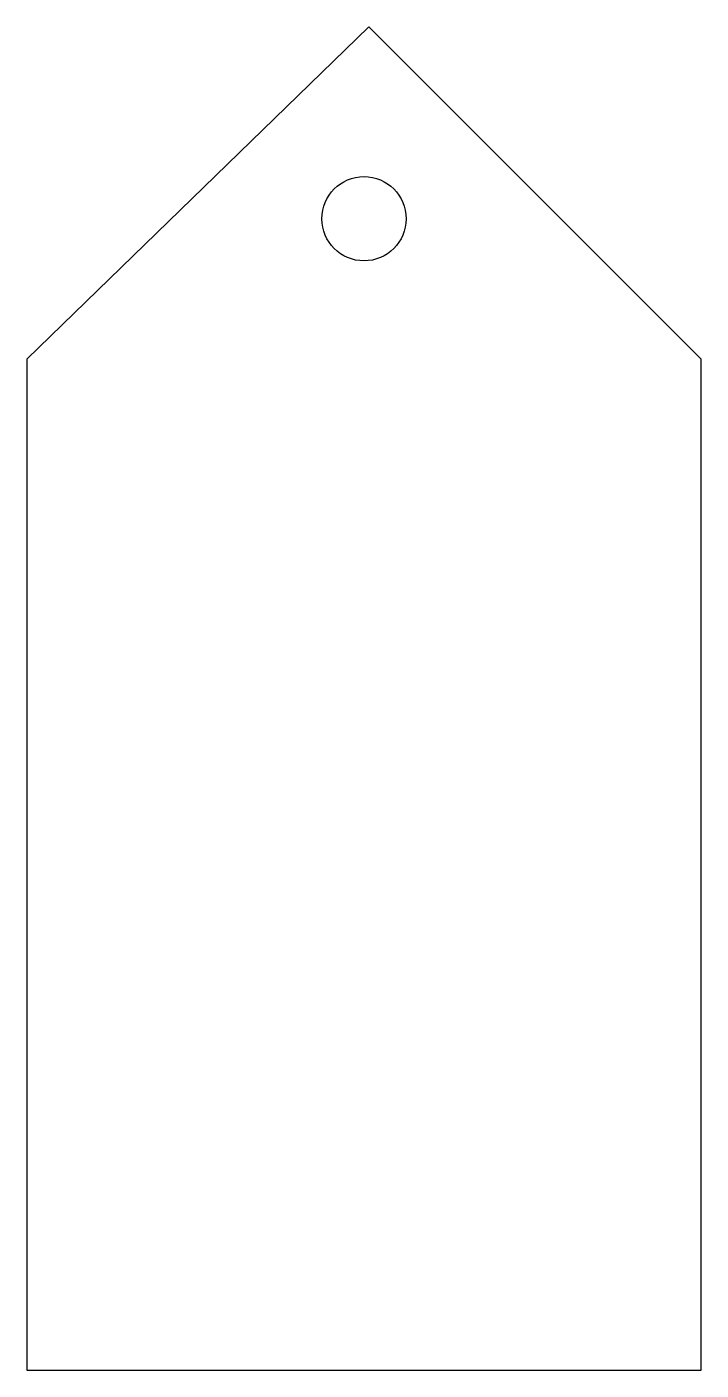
# Model space of a CAD drawing. Header units: centimetres. Extents: x -5.4 to 5.4, y -10.7 to 10.7.
import ezdxf

# ---------------------------------------------------------------- set-up
doc = ezdxf.new("R2010")
doc.units = ezdxf.units.CM
doc.header["$MEASUREMENT"] = 0
doc.layers.add('Camada 1', color=7, linetype='Continuous')

msp = doc.modelspace()

# ---------------------------------------------------------------- linework, layer by layer
at = {"layer": 'Camada 1'}
for points, knots in [([(5.3739, 5.41122), (5.3739, 5.41122), (5.3739, -10.71048), (5.3739, -10.71048), (5.3739, -10.71048), (5.3739, -10.71048), (-5.3739, -10.71048), (-5.3739, -10.71048), (-5.3739, -10.71048), (-5.3739, -10.71048), (-5.3739, 5.41122), (-5.3739, 5.41122), (-5.3739, 5.41122), (-5.3739, 5.41122), (0.07464, 10.71048), (0.07464, 10.71048), (0.07464, 10.71048), (0.07464, 10.71048), (5.3739, 5.41122), (5.3739, 5.41122)], [0, 0, 0, 0, 0.16666667, 0.16666667, 0.16666667, 0.16666667, 0.33333333, 0.33333333, 0.33333333, 0.33333333, 0.5, 0.5, 0.5, 0.5, 0.66666667, 0.66666667, 0.66666667, 0.66666667, 1, 1, 1, 1]), ([(0, 6.97861), (0.371, 6.97861), (0.67172, 7.27936), (0.67172, 7.65033), (0.67172, 7.65033), (0.67172, 8.0213), (0.37099, 8.32208), (0, 8.32208), (0, 8.32208), (-0.37099, 8.32208), (-0.67175, 8.0213), (-0.67175, 7.65033), (-0.67175, 7.65033), (-0.67172, 7.27936), (-0.371, 6.97861), (0, 6.97861)], [0, 0, 0, 0, 0.2, 0.2, 0.2, 0.2, 0.4, 0.4, 0.4, 0.4, 0.6, 0.6, 0.6, 0.6, 1, 1, 1, 1])]:
    msp.add_open_spline(points, degree=3, knots=knots, dxfattribs=at)

doc.saveas('drawing.dxf')
